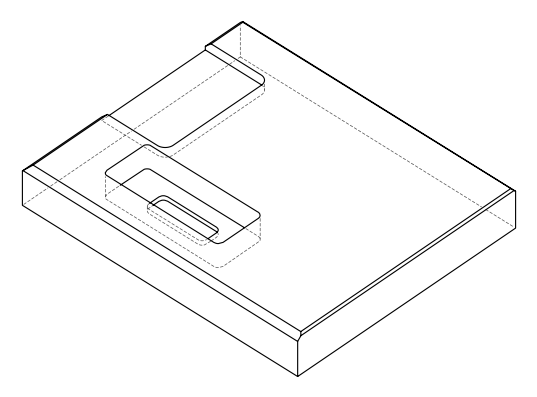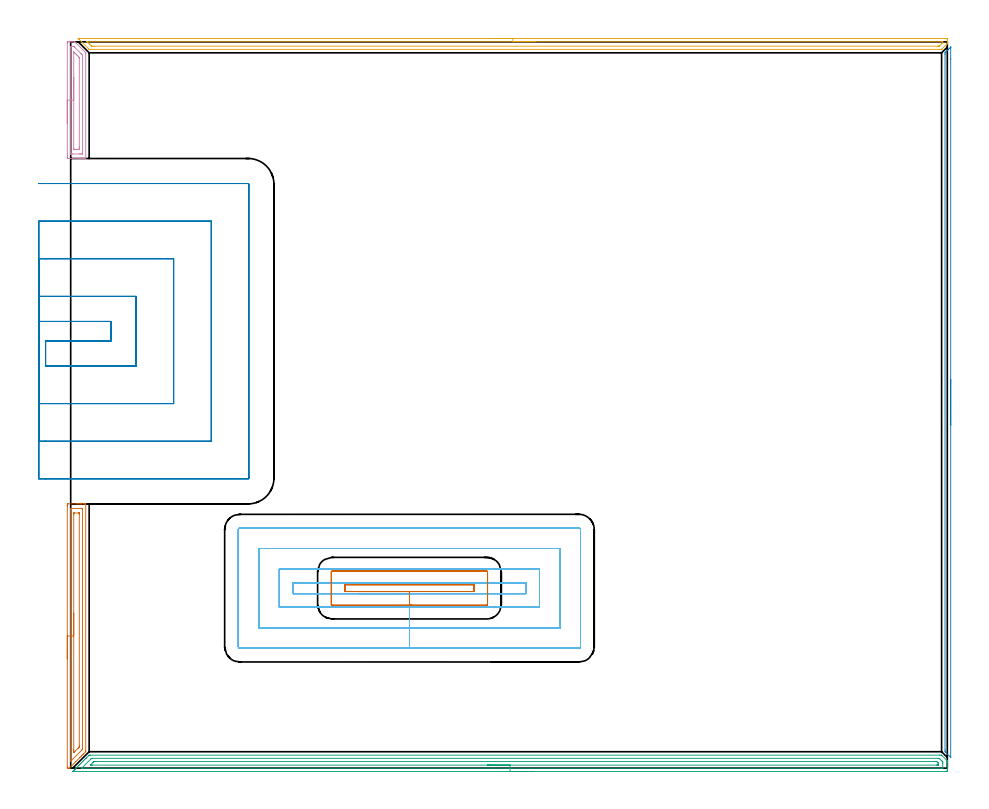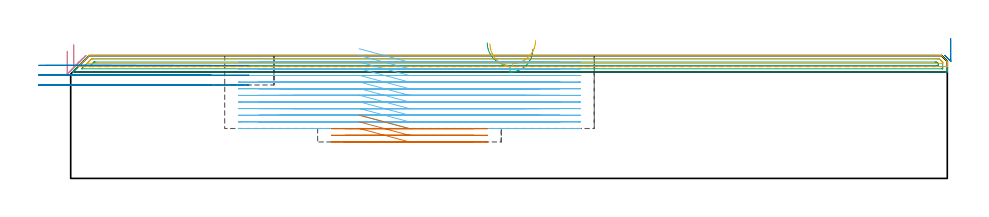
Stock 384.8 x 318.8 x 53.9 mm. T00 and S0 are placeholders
(PLAN: 8 operations, 2 tool changes, 61.6 min)
(1 AREA_MILL | FG_CHAMFER_SURFACE | UGT0205_001 | 2.94 min | 3970 mm3)
(2 AREA_MILL_1 | FG_CHAMFER_SURFACE_1 | UGT0205_001 | 2.64 min | 985 mm3)
(3 AREA_MILL_2 | FG_CHAMFER_SURFACE_2 | UGT0205_001 | 9.31 min | 9816 mm3)
(4 AREA_MILL_3 | FG_CHAMFER_SURFACE_3 | UGT0205_001 | 1.42 min | 1845 mm3)
(5 AREA_MILL_4 | FG_CHAMFER_SURFACE_4 | UGT0205_001 | 6.24 min | 4348 mm3)
(6 MILL_RECTANGULAR_POCKET | POCKET_RECTANGULAR_STRAIGHT | NXT0201_011 | Follow Part, ap 3, ae 75% | 28.32 min | 335133 mm3)
(7 MILL_RECTANGULAR_POCKET_1 | POCKET_RECTANGULAR_STRAIGHT_1 | NXT0201_011 | Follow Part, ap 3, ae 75% | 2.04 min | 12655 mm3)
(8 MILL_SLOT | SLOT_PARTIAL_RECTANGULAR | UGT0201_105 | Follow Part, ap 5.5, ae 75% | 8.66 min | 173427 mm3)
(TOOL UGT0205_001 | Chamfer Mill 20 x 3 x 45 deg. | D20 FL50 Z2)
(TOOL NXT0201_011 | ENDMILL 12mm [2P460-1200-NA 1630] | D12 FL38 Z6)
(TOOL UGT0201_105 | End Mill 22 mm | D22 FL25 Z2)
(OP 1 AREA_MILL)
G17 G21 G94 G90
T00 M6
G54
G17 G0 G90 X-1.5 Y48. S1061 M3
G43 Z63.9 H0
Z55.8
G94 G1 Y48.038 Z54.928 F250.
Y48.152 Z54.064
Y48.341 Z53.212
Y48.603 Z52.38
Y48.937 Z51.574
Y49.34 Z50.8
Y49.808 Z50.064
Y50.34 Z49.372
Y50.929 Z48.729
Y51.572 Z48.14
Y52.264 Z47.609
Y53. Z47.14
Y53.774 Z46.737
Y54.58 Z46.403
Y55.412 Z46.141
Y56.264 Z45.952
Y57.128 Z45.838
Y58. Z45.8
Y115.045
X-1.499 Y115.425 Z45.801
X-1.494 Y115.929 Z45.803
X-1.491 Y115.992 Z45.806
X-0.992 Y116. Z46.305
X2.55 Z49.844
X3.176 Z50.474
X3.435 Z50.732
X4.062 Z51.359
X4.321 Z51.617
X4.839 Z52.138
X5.574 Z52.873
X6.092 Z53.391
X6.303 Z53.602
X6.582 Y115.993 Z53.873
X6.597 Y115.991 Z53.888
X6.6 Y115.87 Z53.9
Y7.698
Y7.205 Z53.881
X6.546 Y7.145 Z53.843
X5.657 Y6.257 Z52.957
X5.319 Y5.917 Z52.615
X4.752 Y5.352 Z52.052
X4.026 Y4.625 Z51.325
X2.255 Y2.854 Z49.554
X0.484 Y1.083 Z47.783
X-0.469 Y0.13 Z46.829
X-0.549 Y0.052 Z46.749
X-0.595 Y0.01 Z46.702
X-0.808 Y0. Z46.49
X-1.229 Z46.07
X-1.497 Y0.001 Z45.802
X-1.498 Y0.003 Z45.801
X-1.5 Y0.575 Z45.8
Y58.
X-0.086 Z47.214
Y113.644
X-0.083 Y113.861 Z47.217
X-0.081 Y113.969 Z47.219
X-0.079 Y113.988 Z47.221
X-0.03 Y113.992 Z47.27
X0.071 Y113.996 Z47.371
X0.425 Y114. Z47.725
X4.853 Z52.153
X5.064 Y113.997 Z52.364
X5.141 Y113.993 Z52.441
X5.17 Y113.991 Z52.47
X5.179 Y113.96 Z52.479
X5.186 Y113.644 Z52.486
Y8.588
X5.184 Y8.371 Z52.484
X5.18 Y8.263 Z52.48
X5.179 Y8.24 Z52.479
X5.164 Y8.221 Z52.464
X5.13 Y8.183 Z52.43
X4.928 Y7.978 Z52.228
X4.648 Y7.698 Z51.948
X0.044 Y3.095 Z47.344
X-0.038 Y3.017 Z47.262
X-0.064 Y2.996 Z47.236
X-0.079 Y2.987 Z47.221
X-0.086 Y3.246 Z47.214
Y58.
X1.328 Z48.628
X1.329 Y111.311 Z48.629
X1.331 Y111.863 Z48.631
X1.333 Y111.947 Z48.633
X1.335 Y111.981 Z48.635
X1.393 Y111.99 Z48.693
X1.531 Y111.998 Z48.831
X3.435 Y112. Z50.735
X3.571 Y111.999 Z50.871
X3.662 Y111.996 Z50.962
X3.734 Y111.991 Z51.034
X3.766 Y111.986 Z51.066
X3.767 Y111.975 Z51.067
X3.769 Y111.863 Z51.069
X3.771 Y111.526 Z51.071
Y10.031
X3.768 Y9.478 Z51.068
X3.765 Y9.31 Z51.065
X3.763 Y9.274 Z51.063
X3.743 Y9.249 Z51.043
X3.705 Y9.208 Z51.005
X3.435 Y8.935 Z50.735
X3.263 Y8.762 Z50.563
X1.931 Y7.43 Z49.231
X1.665 Y7.164 Z48.965
X1.486 Y6.987 Z48.786
X1.425 Y6.93 Z48.725
X1.347 Y6.858 Z48.647
X1.335 Y6.957 Z48.635
X1.332 Y7.033 Z48.632
X1.33 Y7.144 Z48.63
X1.329 Y7.698 Z48.629
X1.328 Y8.036 Z48.628
Y58.
Y58.872 Z48.667
Y59.736 Z48.78
Y60.588 Z48.969
Y61.42 Z49.232
Y62.226 Z49.565
Y63. Z49.968
Y63.736 Z50.437
Y64.428 Z50.968
Y65.071 Z51.557
Y65.66 Z52.201
Y66.192 Z52.893
Y66.66 Z53.628
Y67.063 Z54.402
Y67.397 Z55.208
Y67.659 Z56.04
Y67.848 Z56.892
Y67.962 Z57.757
Y68. Z58.628
G0 Z63.9
M5
M2
(OP 2 AREA_MILL_1)
G17 G21 G94 G90
T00 M6
G54
G17 G0 G90 X386.3 Y170.6 S1061 M3
G43 Z63.9 H0
Z61.4
G94 G1 Y170.562 Z60.528 F250.
Y170.448 Z59.664
Y170.259 Z58.812
Y169.997 Z57.98
Y169.663 Z57.174
Y169.26 Z56.4
Y168.792 Z55.664
Y168.26 Z54.972
Y167.671 Z54.329
Y167.028 Z53.74
Y166.336 Z53.208
Y165.6 Z52.74
Y164.826 Z52.337
Y164.02 Z52.003
Y163.188 Z51.741
Y162.336 Z51.552
Y161.472 Z51.438
Y160.6 Z51.4
Y4.86
X386.298 Y4.704 Z51.401
X386.297 Y4.702 Z51.402
X384.07 Y6.929 Z53.629
X383.909 Y7.091 Z53.788
X383.805 Y7.198 Z53.891
X383.8 Y7.983 Z53.9
Y313.216
X383.804 Y313.981 Z53.893
X383.805 Y314.002 Z53.891
X383.909 Y314.109 Z53.788
X384.174 Y314.374 Z53.526
X384.274 Y314.475 Z53.425
X384.503 Y314.704 Z53.195
X384.612 Y314.814 Z53.084
X385.05 Y315.25 Z52.649
X385.488 Y315.69 Z52.208
X385.694 Y315.894 Z52.006
X385.744 Y315.944 Z51.956
X386.29 Y316.489 Z51.408
X386.296 Y316.49 Z51.402
X386.299 Y316.489 Z51.399
X386.3 Y311.287 Z51.4
Y160.6
Y159.728 Z51.438
Y158.864 Z51.552
Y158.012 Z51.741
Y157.18 Z52.003
Y156.374 Z52.337
Y155.6 Z52.74
Y154.864 Z53.208
Y154.172 Z53.74
Y153.529 Z54.329
Y152.94 Z54.972
Y152.408 Z55.664
Y151.94 Z56.4
Y151.537 Z57.174
Y151.203 Z57.98
Y150.941 Z58.812
Y150.752 Z59.664
Y150.638 Z60.528
Y150.6 Z61.4
G0 Z63.9
M5
M2
(OP 3 AREA_MILL_2)
G17 G21 G94 G90
T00 M6
G54
G17 G0 G90 X202.85 Y-1.5 S1061 M3
G43 Z63.9 H0
Z56.7
G94 G1 X202.812 Z55.828 F250.
X202.698 Z54.963
X202.509 Z54.112
X202.247 Z53.28
X201.913 Z52.474
X201.51 Z51.7
X201.041 Z50.964
X200.51 Z50.272
X199.921 Z49.629
X199.278 Z49.04
X198.586 Z48.508
X197.85 Z48.04
X197.076 Z47.637
X196.27 Z47.303
X195.438 Z47.041
X194.586 Z46.852
X193.721 Z46.738
X192.85 Z46.7
X1.08
X1.051 Y-1.499 Z46.701
X0.918 Y-1.493 Z46.705
X0.965 Y-1.44 Z46.758
X1.08 Y-1.319 Z46.879
X1.527 Y-0.871 Z47.326
X1.694 Y-0.703 Z47.492
X1.974 Y-0.425 Z47.775
X2.026 Y-0.374 Z47.826
X2.58 Y0.182 Z48.377
X2.869 Y0.469 Z48.669
X3.465 Y1.067 Z49.263
X3.762 Y1.362 Z49.562
X4.35 Y1.952 Z50.148
X4.685 Y2.286 Z50.485
X5.236 Y2.838 Z51.034
X5.608 Y3.208 Z51.407
X6.121 Y3.723 Z51.919
X6.712 Y4.313 Z52.512
X6.892 Y4.493 Z52.69
X7.006 Y4.608 Z52.805
X8.044 Y5.643 Z53.843
X8.105 Y5.699 Z53.884
X8.68 Y5.7 Z53.9
X381.49
X382.293 Z53.898
X382.297 Y5.698 Z53.896
X382.316 Y5.685 Z53.884
X384.667 Y3.333 Z51.533
X384.79 Y3.201 Z51.395
X384.8 Y3.07 Z51.27
Y2.372 Z50.572
Y1.657 Z49.853
Y0.415 Z48.612
Y-0.113 Z48.082
Y-0.734 Z47.462
X384.797 Y-0.998 Z47.198
X384.791 Y-1.491 Z46.705
X384.674 Y-1.494 Z46.703
X384.172 Y-1.5 Z46.7
X192.85
Y-0.086 Z48.114
X5.104 Y-0.085 Z48.115
X5.075
X4.79 Y-0.071 Z48.129
X4.823 Y-0.034 Z48.166
X4.92 Y0.069 Z48.269
X5.023 Y0.173 Z48.373
X5.104 Y0.254 Z48.454
X8.68 Y3.829 Z52.029
X8.926 Y4.069 Z52.269
X9.145 Y4.279 Z52.479
X9.574 Y4.285 Z52.485
X9.601 Y4.286 Z52.486
X380.624 Y4.285 Z52.485
X381.056 Y4.279 Z52.479
X381.271 Y4.267 Z52.467
X381.49 Y4.056 Z52.256
X382.123 Y3.428 Z51.628
X382.384 Y3.166 Z51.366
X382.693 Y2.85 Z51.05
X382.767 Y2.772 Z50.972
X382.79 Y2.728 Z50.928
X382.794 Y2.679 Z50.879
X382.798 Y2.542 Z50.742
X382.8 Y2.131 Z50.331
X382.798 Y0.363 Z48.563
X382.79 Y-0.05 Z48.15
X382.782 Y-0.08 Z48.12
X382.763 Y-0.082 Z48.118
X382.709 Y-0.084 Z48.116
X382.601 Y-0.086 Z48.114
X382.384
X192.85
Y1.328 Z49.528
X9.574 Y1.329 Z49.529
X9.011 Y1.33 Z49.53
X8.72 Y1.333 Z49.533
X8.68 Y1.336 Z49.536
X8.655 Y1.346 Z49.546
X8.664 Y1.36 Z49.56
X8.68 Y1.38 Z49.58
X9.708 Y2.409 Z50.609
X9.843 Y2.542 Z50.742
X10.159 Y2.848 Z51.048
X10.182 Y2.865 Z51.065
X10.219 Y2.867 Z51.067
X10.302 Y2.87 Z51.07
X10.468 Y2.871 Z51.071
X11.029
X379.371
X379.702 Y2.869 Z51.069
X380.034 Y2.864 Z51.064
X380.234 Y2.855 Z51.055
X380.596 Y2.505 Z50.705
X380.702 Y2.397 Z50.597
X380.752 Y2.343 Z50.543
X380.774 Y2.316 Z50.516
X380.79 Y2.262 Z50.462
X380.797 Y1.859 Z50.059
X380.799 Y1.657 Z49.857
Y1.457 Z49.657
X380.795 Y1.389 Z49.589
X380.79 Y1.34 Z49.54
X380.761 Y1.335 Z49.535
X380.596 Y1.333 Z49.533
X380.034 Y1.329 Z49.529
X192.85 Y1.328 Z49.528
X191.978 Z49.566
X191.113 Z49.68
X190.262 Z49.869
X189.43 Z50.131
X188.624 Z50.465
X187.85 Z50.868
X187.114 Z51.337
X186.422 Z51.868
X185.779 Z52.457
X185.189 Z53.101
X184.658 Z53.793
X184.19 Z54.528
X183.787 Z55.302
X183.453 Z56.108
X183.191 Z56.94
X183.002 Z57.792
X182.888 Z58.657
X182.85 Z59.528
G0 Z63.9
M5
M2
(OP 4 AREA_MILL_3)
G17 G21 G94 G90
T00 M6
G54
G17 G0 G90 X-1.5 Y283.2 S1061 M3
G43 Z63.9 H0
Z55.8
G94 G1 Y283.238 Z54.928 F250.
Y283.352 Z54.064
Y283.541 Z53.212
Y283.803 Z52.38
Y284.137 Z51.574
Y284.54 Z50.8
Y285.008 Z50.064
Y285.54 Z49.372
Y286.129 Z48.729
Y286.772 Z48.14
Y287.464 Z47.608
Y288.2 Z47.14
Y288.974 Z46.737
Y289.78 Z46.403
Y290.612 Z46.141
Y291.463 Z45.952
Y292.328 Z45.838
Y293.2 Z45.8
Y318.193
X-1.498 Y318.384 Z45.802
X-1.491 Y318.798 Z45.805
X-1.311 Y318.8 Z45.986
X-0.992 Z46.305
X-0.426 Z46.871
X-0.106 Z47.189
X0.533 Z47.832
X1.517 Z48.817
X1.665 Z48.963
X1.796 Y318.799 Z49.092
X1.814 Y318.788 Z49.111
X6.535 Y314.067 Z53.832
X6.554 Y314.045 Z53.851
X6.598 Y313.995 Z53.885
X6.6 Y313.73 Z53.9
Y267.761
X6.597 Y267.61 Z53.888
X6.577 Y267.608 Z53.869
X6.233 Y267.6 Z53.532
X5.846 Z53.145
X5.206 Z52.501
X4.001 Z51.298
X3.436 Z50.73
X-0.992 Y267.601 Z46.305
X-1.227 Y267.604 Z46.07
X-1.492 Y267.608 Z45.806
X-1.494 Y267.701 Z45.804
X-1.498 Y268.207 Z45.802
X-1.5 Y268.72 Z45.8
Y293.2
X-0.086 Z47.214
Y316.407
X-0.084 Y316.625 Z47.216
X-0.081 Y316.734 Z47.219
X-0.079 Y316.78 Z47.221
X0.001 Y316.79 Z47.301
X0.392 Y316.798 Z47.692
X0.779 Y316.799 Z48.079
X1.277 Y316.798 Z48.577
X1.323 Y316.794 Z48.623
X1.346 Y316.79 Z48.646
X1.433 Y316.708 Z48.733
X1.587 Y316.562 Z48.887
X1.665 Y316.486 Z48.965
X1.691 Y316.46 Z48.991
X4.421 Y313.73 Z51.721
X4.522 Y313.627 Z51.822
X4.729 Y313.417 Z52.029
X5.162 Y312.976 Z52.462
X5.179 Y312.91 Z52.479
X5.184 Y312.86 Z52.484
X5.185 Y312.837 Z52.485
X5.186 Y311.965 Z52.486
Y269.993
X5.184 Y269.775 Z52.484
X5.181 Y269.666 Z52.481
X5.179 Y269.62 Z52.479
X5.099 Y269.61 Z52.399
X4.708 Y269.602 Z52.008
X4.321 Y269.601 Z51.621
X3.825 Y269.6 Z51.125
X0.779 Z48.079
X0.283 Z47.583
X0.043 Y269.603 Z47.343
X-0.06 Y269.608 Z47.24
X-0.076 Y269.61 Z47.224
X-0.079 Y269.623 Z47.221
X-0.082 Y269.671 Z47.218
X-0.085 Y269.771 Z47.215
X-0.086 Y269.972 Z47.214
Y293.2
X1.328 Z48.628
X1.329 Y314.181 Z48.629
X1.33 Y314.271 Z48.63
X1.333 Y314.331 Z48.633
X1.334 Y314.351 Z48.634
X1.359 Y314.33 Z48.659
X1.665 Y314.033 Z48.965
X1.971 Y313.73 Z49.271
X2.55 Y313.151 Z49.85
X2.864 Y312.837 Z50.164
X3.436 Y312.262 Z50.736
X3.749 Y311.944 Z51.049
X3.765 Y311.899 Z51.065
X3.767 Y311.859 Z51.067
X3.77 Y311.775 Z51.07
X3.771 Y311.606 Z51.071
Y272.67
X3.77 Y272.333 Z51.07
X3.766 Y271.778 Z51.066
X3.764 Y271.618 Z51.064
X3.606 Y271.606 Z50.906
X3.436 Y271.603 Z50.736
X2.726 Y271.6 Z50.026
X1.841 Z49.141
X1.665 Y271.601 Z48.965
X1.488 Y271.603 Z48.788
X1.371 Y271.607 Z48.671
X1.334 Y271.61 Z48.634
X1.333 Y271.625 Z48.633
X1.331 Y271.665 Z48.631
X1.329 Y271.778 Z48.629
X1.328 Y293.2 Z48.628
Y294.072 Z48.667
Y294.936 Z48.78
Y295.788 Z48.969
Y296.62 Z49.232
Y297.426 Z49.565
Y298.2 Z49.968
Y298.936 Z50.437
X1.329 Y299.628 Z50.968
Y300.271 Z51.557
Y300.86 Z52.201
Y301.391 Z52.893
Y301.86 Z53.629
Y302.263 Z54.402
Y302.597 Z55.208
Y302.859 Z56.04
Y303.048 Z56.892
Y303.162 Z57.757
Y303.2 Z58.629
G0 Z63.9
M5
M2
(OP 5 AREA_MILL_4)
G17 G21 G94 G90
T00 M6
G54
G17 G0 G90 X184.05 Y320.3 S1061 M3
G43 Z63.9 H0
Z59.1
G94 G1 X184.088 Z58.229 F250.
X184.202 Z57.364
X184.391 Z56.512
X184.653 Z55.68
X184.987 Z54.874
X185.39 Z54.1
X185.858 Z53.364
X186.389 Z52.672
X186.979 Z52.029
X187.622 Z51.44
X188.314 Z50.909
X189.05 Z50.44
X189.824 Z50.037
X190.63 Z49.703
X191.462 Z49.441
X192.313 Z49.252
X193.178 Z49.138
X194.05 Z49.1
X384.191
X384.331 Y320.299 Z49.101
X384.638 Y320.296 Z49.105
X384.798 Y320.291
X384.8 Y320.01 Z49.386
Y319.686 Z49.709
Y319.036 Z50.363
Y318.55 Z50.85
X384.796 Y318.015 Z51.381
X384.79 Y317.992 Z51.404
X384.7 Y317.9 Z51.498
X384.638 Y317.837 Z51.561
X382.468 Y315.667 Z53.73
X382.406 Y315.606 Z53.793
X382.305 Y315.506 Z53.891
X382.285 Y315.503 Z53.893
X381.514 Y315.5 Z53.9
X8.372
X8.105 Y315.504 Z53.89
X7.975 Y315.625 Z53.774
X3.611 Y319.988 Z49.41
X3.466 Y320.133 Z49.264
X3.313 Y320.288 Z49.11
Y320.295 Z49.103
Y320.299 Z49.099
X3.388 Y320.3 Z49.1
X194.05
Y318.886 Z50.514
X382.406 Y318.885 Z50.515
X382.499 Y318.884 Z50.516
X382.683 Y318.88 Z50.52
X382.791 Y318.877 Z50.523
X382.794 Y318.849 Z50.551
X382.796 Y318.793 Z50.607
Y318.596 Z50.804
X382.793 Y318.498 Z50.902
X382.789 Y318.451 Z50.949
X382.77 Y318.429 Z50.971
X382.406 Y318.056 Z51.344
X382.328 Y317.978 Z51.422
X381.435 Y317.086 Z52.314
X381.353 Y317.007 Z52.393
X381.27 Y316.932 Z52.468
X380.991 Y316.921 Z52.479
X380.806 Y316.916 Z52.484
X380.713 Y316.915 Z52.485
X10.157 Y316.914 Z52.486
X9.356 Y316.916 Z52.484
X9.265 Y316.918 Z52.482
X9.174 Y316.921 Z52.479
X9.132 Y316.93 Z52.47
X9.103 Y316.954 Z52.446
X9.046 Y317.007 Z52.393
X8.372 Y317.678 Z51.722
X8.15 Y317.9 Z51.5
X7.479 Y318.57 Z50.83
X7.259 Y318.793 Z50.607
X7.188 Y318.87 Z50.53
X7.183 Y318.878 Z50.522
X7.186 Y318.879 Z50.521
X7.232 Y318.883 Z50.517
X7.294 Y318.885 Z50.515
X7.387 Y318.886 Z50.514
X194.05
X194.921 Z50.552
X195.786 Z50.666
X196.638 Z50.855
X197.47 Z51.117
X198.276 Z51.451
X199.05 Z51.854
X199.786 Z52.323
X200.478 Z52.854
X201.121 Z53.443
X201.71 Z54.086
X202.241 Z54.779
X202.71 Z55.514
X203.113 Z56.288
X203.447 Z57.094
X203.709 Z57.926
X203.898 Z58.778
X204.012 Z59.643
X204.05 Z60.514
G0 Z63.9
M5
M2
(OP 6 MILL_RECTANGULAR_POCKET)
G17 G21 G94 G90
T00 M6
G54
G17 G0 G90 X126.647 Y76.6 S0 M3
G43 Z63.9 H1
Z56.9
G94 G1 X148.7 Z50.991 F250.
X199.8 F500.
Y81.4
X97.6
Y76.6
X148.7
Y70.6
X205.8
Y87.4
X91.6
Y70.6
X148.7
Y61.6
X214.8
Y96.4
X82.6
Y61.6
X148.7
Y52.6
X223.1
G3 X223.8 Y53.3 R0.7
G1 Y104.7
G3 X223.1 Y105.4 R0.7
G1 X74.3
G3 X73.6 Y104.7 R0.7
G1 Y53.3
G3 X74.3 Y52.6 R0.7
G1 X148.7
X149.7
G0 X126.647 Y76.6 Z53.991
G1 X148.7 Z48.082 F250.
X199.8 F500.
Y81.4
X97.6
Y76.6
X148.7
Y70.6
X205.8
Y87.4
X91.6
Y70.6
X148.7
Y61.6
X214.8
Y96.4
X82.6
Y61.6
X148.7
Y52.6
X223.1
G3 X223.8 Y53.3 R0.7
G1 Y104.7
G3 X223.1 Y105.4 R0.7
G1 X74.3
G3 X73.6 Y104.7 R0.7
G1 Y53.3
G3 X74.3 Y52.6 R0.7
G1 X148.7
X149.7
G0 X126.647 Y76.6 Z51.082
G1 X148.7 Z45.173 F250.
X199.8 F500.
Y81.4
X97.6
Y76.6
X148.7
Y70.6
X205.8
Y87.4
X91.6
Y70.6
X148.7
Y61.6
X214.8
Y96.4
X82.6
Y61.6
X148.7
Y52.6
X223.1
G3 X223.8 Y53.3 R0.7
G1 Y104.7
G3 X223.1 Y105.4 R0.7
G1 X74.3
G3 X73.6 Y104.7 R0.7
G1 Y53.3
G3 X74.3 Y52.6 R0.7
G1 X148.7
X149.7
G0 X126.647 Y76.6 Z48.173
G1 X148.7 Z42.264 F250.
X199.8 F500.
Y81.4
X97.6
Y76.6
X148.7
Y70.6
X205.8
Y87.4
X91.6
Y70.6
X148.7
Y61.6
X214.8
Y96.4
X82.6
Y61.6
X148.7
Y52.6
X223.1
G3 X223.8 Y53.3 R0.7
G1 Y104.7
G3 X223.1 Y105.4 R0.7
G1 X74.3
G3 X73.6 Y104.7 R0.7
G1 Y53.3
G3 X74.3 Y52.6 R0.7
G1 X148.7
X149.7
G0 X126.647 Y76.6 Z45.264
G1 X148.7 Z39.354 F250.
X199.8 F500.
Y81.4
X97.6
Y76.6
X148.7
Y70.6
X205.8
Y87.4
X91.6
Y70.6
X148.7
Y61.6
X214.8
Y96.4
X82.6
Y61.6
X148.7
Y52.6
X223.1
G3 X223.8 Y53.3 R0.7
G1 Y104.7
G3 X223.1 Y105.4 R0.7
G1 X74.3
G3 X73.6 Y104.7 R0.7
G1 Y53.3
G3 X74.3 Y52.6 R0.7
G1 X148.7
X149.7
G0 X126.647 Y76.6 Z42.354
G1 X148.7 Z36.445 F250.
X199.8 F500.
Y81.4
X97.6
Y76.6
X148.7
Y70.6
X205.8
Y87.4
X91.6
Y70.6
X148.7
Y61.6
X214.8
Y96.4
X82.6
Y61.6
X148.7
Y52.6
X223.1
G3 X223.8 Y53.3 R0.7
G1 Y104.7
G3 X223.1 Y105.4 R0.7
G1 X74.3
G3 X73.6 Y104.7 R0.7
G1 Y53.3
G3 X74.3 Y52.6 R0.7
G1 X148.7
X149.7
G0 X126.647 Y76.6 Z39.445
G1 X148.7 Z33.536 F250.
X199.8 F500.
Y81.4
X97.6
Y76.6
X148.7
Y70.6
X205.8
Y87.4
X91.6
Y70.6
X148.7
Y61.6
X214.8
Y96.4
X82.6
Y61.6
X148.7
Y52.6
X223.1
G3 X223.8 Y53.3 R0.7
G1 Y104.7
G3 X223.1 Y105.4 R0.7
G1 X74.3
G3 X73.6 Y104.7 R0.7
G1 Y53.3
G3 X74.3 Y52.6 R0.7
G1 X148.7
X149.7
G0 X126.647 Y76.6 Z36.536
G1 X148.7 Z30.627 F250.
X199.8 F500.
Y81.4
X97.6
Y76.6
X148.7
Y70.6
X205.8
Y87.4
X91.6
Y70.6
X148.7
Y61.6
X214.8
Y96.4
X82.6
Y61.6
X148.7
Y52.6
X223.1
G3 X223.8 Y53.3 R0.7
G1 Y104.7
G3 X223.1 Y105.4 R0.7
G1 X74.3
G3 X73.6 Y104.7 R0.7
G1 Y53.3
G3 X74.3 Y52.6 R0.7
G1 X148.7
X149.7
G0 X126.647 Y76.6 Z33.627
G1 X148.7 Z27.718 F250.
X199.8 F500.
Y81.4
X97.6
Y76.6
X148.7
Y70.6
X205.8
Y87.4
X91.6
Y70.6
X148.7
Y61.6
X214.8
Y96.4
X82.6
Y61.6
X148.7
Y52.6
X223.1
G3 X223.8 Y53.3 R0.7
G1 Y104.7
G3 X223.1 Y105.4 R0.7
G1 X74.3
G3 X73.6 Y104.7 R0.7
G1 Y53.3
G3 X74.3 Y52.6 R0.7
G1 X148.7
X149.7
G0 X126.647 Y76.6 Z30.718
G1 X148.7 Z24.809 F250.
X199.8 F500.
Y81.4
X97.6
Y76.6
X148.7
Y70.6
X205.8
Y87.4
X91.6
Y70.6
X148.7
Y61.6
X214.8
Y96.4
X82.6
Y61.6
X148.7
Y52.6
X223.1
G3 X223.8 Y53.3 R0.7
G1 Y104.7
G3 X223.1 Y105.4 R0.7
G1 X74.3
G3 X73.6 Y104.7 R0.7
G1 Y53.3
G3 X74.3 Y52.6 R0.7
G1 X148.7
X149.7
G0 X126.647 Y76.6 Z27.809
G1 X148.7 Z21.9 F250.
X199.8 F500.
Y81.4
X97.6
Y76.6
X148.7
Y70.6
X205.8
Y87.4
X91.6
Y70.6
X148.7
Y61.6
X214.8
Y96.4
X82.6
Y61.6
X148.7
Y52.6
X223.1
G3 X223.8 Y53.3 R0.7
G1 Y104.7
G3 X223.1 Y105.4 R0.7
G1 X74.3
G3 X73.6 Y104.7 R0.7
G1 Y53.3
G3 X74.3 Y52.6 R0.7
G1 X148.7
X149.7
G0 Z63.9
M5
M2
(OP 7 MILL_RECTANGULAR_POCKET_1)
G17 G21 G94 G90
T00 M6
G54
G17 G0 G90 X126.624 Y77.5 S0 M3
G43 Z63.9 H1
Z27.746
G94 G1 X148.7 Z21.831 F250.
X177. F500.
Y80.5
X120.4
Y77.5
X148.7
Y71.5
X182.6
G3 X183. Y71.9 R0.4
G1 Y86.1
G3 X182.6 Y86.5 R0.4
G1 X114.8
G3 X114.4 Y86.1 R0.4
G1 Y71.9
G3 X114.8 Y71.5 R0.4
G1 X148.7
X149.7
G0 X126.624 Y77.5 Z24.831
G1 X148.7 Z18.915 F250.
X177. F500.
Y80.5
X120.4
Y77.5
X148.7
Y71.5
X182.6
G3 X183. Y71.9 R0.4
G1 Y86.1
G3 X182.6 Y86.5 R0.4
G1 X114.8
G3 X114.4 Y86.1 R0.4
G1 Y71.9
G3 X114.8 Y71.5 R0.4
G1 X148.7
X149.7
G0 X126.624 Y77.5 Z21.915
G1 X148.7 Z16. F250.
X177. F500.
Y80.5
X120.4
Y77.5
X148.7
Y71.5
X182.6
G3 X183. Y71.9 R0.4
G1 Y86.1
G3 X182.6 Y86.5 R0.4
G1 X114.8
G3 X114.4 Y86.1 R0.4
G1 Y71.9
G3 X114.8 Y71.5 R0.4
G1 X148.7
X149.7
G0 Z63.9
M5
M2
(OP 8 MILL_SLOT)
G17 G21 G94 G90
T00 M6
G54
G17 G0 G90 X-14. Y196.1 S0 M3
G43 Z63.9 H0
Z49.6
G94 G1 X-11. F250.
X17.7 F500.
Y187.5
X-11.
Y176.5
X28.7
Y207.1
X-11.
X-14. F250.
Y160.
X-11.
X45.2 F500.
Y223.6
X-11.
X-14. F250.
Y143.5
X-11.
X61.7 F500.
Y240.1
X-11.
X-14. F250.
Y127.
X-11.
X77.9 F500.
G3 X78.2 Y127.3 R0.3
G1 Y256.3
G3 X77.9 Y256.6 R0.3
G1 X-11.
X-14. F250.
G0 Y196.1 Z45.3
G1 X-11.
X17.7 F500.
Y187.5
X-11.
Y176.5
X28.7
Y207.1
X-11.
X-14. F250.
Y160.
X-11.
X45.2 F500.
Y223.6
X-11.
X-14. F250.
Y143.5
X-11.
X61.7 F500.
Y240.1
X-11.
X-14. F250.
Y127.
X-11.
X77.9 F500.
G3 X78.2 Y127.3 R0.3
G1 Y256.3
G3 X77.9 Y256.6 R0.3
G1 X-11.
X-14. F250.
G0 Y196.1 Z41.
G1 X-11.
X17.7 F500.
Y187.5
X-11.
Y176.5
X28.7
Y207.1
X-11.
X-14. F250.
Y160.
X-11.
X45.2 F500.
Y223.6
X-11.
X-14. F250.
Y143.5
X-11.
X61.7 F500.
Y240.1
X-11.
X-14. F250.
Y127.
X-11.
X77.9 F500.
G3 X78.2 Y127.3 R0.3
G1 Y256.3
G3 X77.9 Y256.6 R0.3
G1 X-11.
X-14. F250.
G0 Z63.9
M5
M2
